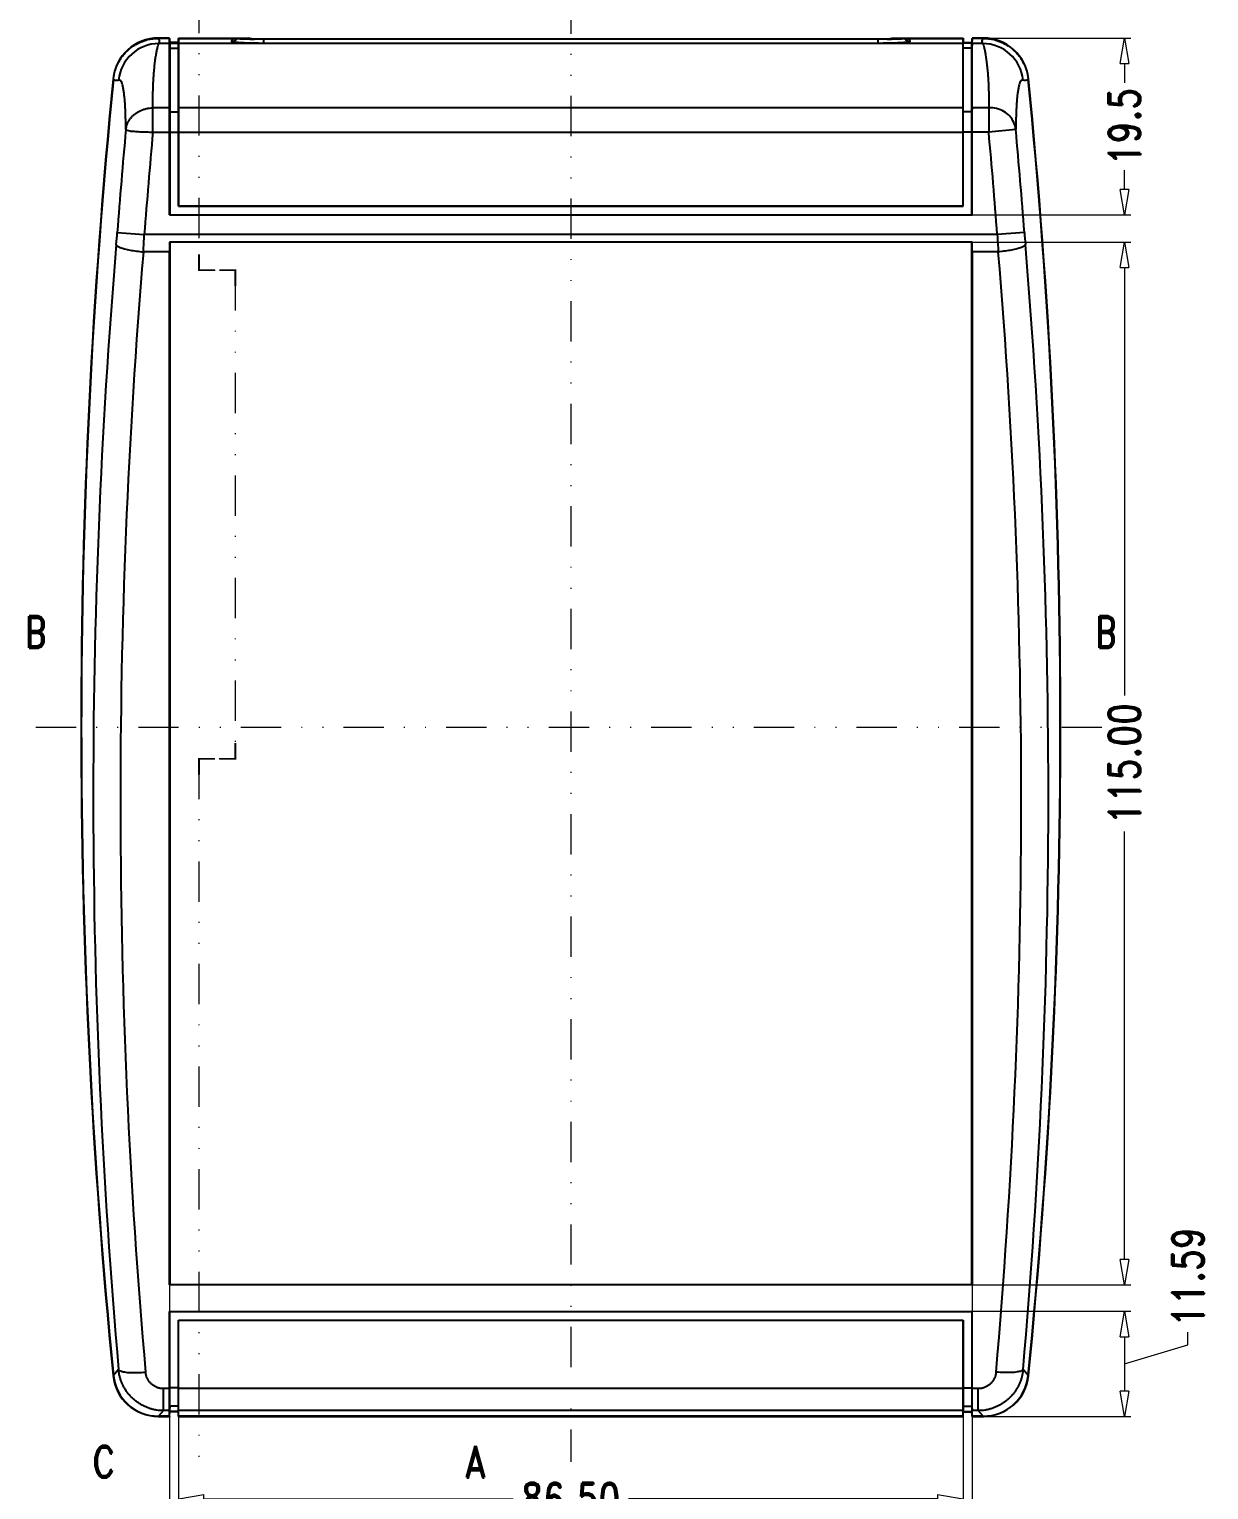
# Model space of a CAD drawing. Header units: millimetres. Extents: x 3559 to 4719, y 1270 to 1649.
# Drawn here: x 4190.1 to 4320.1, y 1406.2 to 1567.3 of the extents above; entities that cross this region are included whole.
import ezdxf
from ezdxf.enums import TextEntityAlignment as Align

# ---------------------------------------------------------------- set-up
doc = ezdxf.new("R2010")
doc.units = ezdxf.units.MM
doc.linetypes.add('DIVIDE', pattern=[31.75, 12.7, -6.35, 0, -6.35, 0, -6.35])
doc.layers.get('0').update_dxf_attribs({"linetype": 'CONTINUOUS'})
doc.layers.get('Defpoints').update_dxf_attribs({"linetype": 'CONTINUOUS'})
doc.layers.add('06___PRT_ALL_SURFS', color=7, linetype='CONTINUOUS')
doc.layers.add('dim', color=3, linetype='CONTINUOUS', lineweight=9)
doc.layers.add('hatch', color=56, linetype='CONTINUOUS', lineweight=9)
doc.styles.add('longtou', font='romand.shx', dxfattribs={"width": 0.8, "bigfont": 'fangsong.shx'})
doc.dimstyles.new('YanXiu', dxfattribs={"dimtxt": 2.5, "dimasz": 2.2, "dimexe": 1, "dimexo": 0, "dimgap": 0.66, "dimtad": 0, "dimzin": 0, "dimdsep": 46, "dimtxsty": 'longtou', "dimblk": 'CLOSEDBLANK', "dimcen": 0, "dimclrd": 3, "dimclre": 3, "dimclrt": 7, "dimadec": 0, "dimazin": 0, "dimtfac": 1, "dimtdec": 4, "dimtofl": 0, "dimtmove": 0, "dimatfit": 3, "dimldrblk": 'CLOSEDBLANK', "dimfxl": 0, "dimtolj": 1, "dimtzin": 0, "dimlwd": 0, "dimlwe": 0, "dimarcsym": 0})

# ---------------------------------------------------------------- blocks, each defined once
blk = doc.blocks.new('_ClosedBlank')
at = {"color": 0, "linetype": 'ByBlock', "lineweight": -2}
for p, q in [((-1, 0.167), (0, 0)), ((-1, 0.167), (-1, -0.167)), ((0, 0), (-1, -0.167))]:
    blk.add_line(p, q, dxfattribs=at)
blk = doc.blocks.new('*D68')
at = {"layer": 'Defpoints', "color": 0}
for p in [(4294.02, 1425.93), (4295.27, 1414.34), (4310.82, 1414.34)]:
    blk.add_point(p, dxfattribs=at)
at = {"layer": 'dim', "color": 3, "lineweight": 5}
for p, q in [((4294.02, 1425.93), (4311.52, 1425.93)), ((4310.82, 1423.13), (4310.82, 1417.14)), ((4317.82, 1422.23), (4317.82, 1423.63)), ((4310.82, 1420.13), (4317.82, 1422.23)), ((4295.27, 1414.34), (4311.52, 1414.34))]:
    blk.add_line(p, q, dxfattribs=at)
at = {"layer": 'dim', "color": 3, "lineweight": 5, "xscale": 2.8, "yscale": 2.8, "zscale": 2.8}
for p, rotation in [((4310.82, 1425.93), 90), ((4310.82, 1414.34), 270)]:
    blk.add_blockref('_ClosedBlank', p, dxfattribs=dict(at, rotation=rotation))
at = {"layer": 'dim', "color": 7, "insert": (4317.82, 1429.73), "char_height": 3.5, "attachment_point": 5, "rotation": 90, "style": 'longtou'}
blk.add_mtext('11.59', dxfattribs=at)
blk = doc.blocks.new('*D67')
at = {"layer": 'Defpoints', "color": 0}
for p in [(4295.26, 1566.34), (4310.82, 1566.34), (4294.02, 1546.84)]:
    blk.add_point(p, dxfattribs=at)
at = {"layer": 'dim', "color": 3, "lineweight": 5}
for p, q in [((4295.26, 1566.34), (4311.52, 1566.34)), ((4310.82, 1563.54), (4310.82, 1561.42)), ((4310.82, 1549.64), (4310.82, 1551.76)), ((4294.02, 1546.84), (4311.52, 1546.84))]:
    blk.add_line(p, q, dxfattribs=at)
at = {"layer": 'dim', "color": 3, "lineweight": 5, "xscale": 2.8, "yscale": 2.8, "zscale": 2.8}
for p, rotation in [((4310.82, 1566.34), 90), ((4310.82, 1546.84), 270)]:
    blk.add_blockref('_ClosedBlank', p, dxfattribs=dict(at, rotation=rotation))
at = {"layer": 'dim', "color": 7, "insert": (4310.82, 1556.59), "char_height": 3.5, "attachment_point": 5, "rotation": 90, "style": 'longtou'}
blk.add_mtext('19.5', dxfattribs=at)
blk = doc.blocks.new('*D53')
at = {"layer": 'Defpoints', "color": 0}
for p in [(4206.52, 1417.4), (4293.02, 1417.4), (4206.52, 1405.26)]:
    blk.add_point(p, dxfattribs=at)
at = {"layer": 'dim', "color": 3, "lineweight": 5}
for p, q in [((4206.52, 1417.4), (4206.52, 1404.56)), ((4293.02, 1417.4), (4293.02, 1404.56)), ((4209.32, 1405.26), (4243.41, 1405.26)), ((4290.22, 1405.26), (4256.14, 1405.26))]:
    blk.add_line(p, q, dxfattribs=at)
at = {"layer": 'dim', "color": 3, "lineweight": 5, "xscale": 2.8, "yscale": 2.8, "zscale": 2.8, "rotation": 180}
blk.add_blockref('_ClosedBlank', (4206.52, 1405.26), dxfattribs=at)
at = {"layer": 'dim', "color": 3, "lineweight": 5, "xscale": 2.8, "yscale": 2.8, "zscale": 2.8}
blk.add_blockref('_ClosedBlank', (4293.02, 1405.26), dxfattribs=at)
at = {"layer": 'dim', "color": 7, "insert": (4249.77, 1405.26), "char_height": 3.5, "attachment_point": 5, "style": 'longtou'}
blk.add_mtext('86.50', dxfattribs=at)
blk = doc.blocks.new('*D55')
at = {"layer": 'Defpoints', "color": 0}
for p in [(4205.52, 1428.84), (4294.02, 1428.84), (4205.52, 1399.45)]:
    blk.add_point(p, dxfattribs=at)
at = {"layer": 'dim', "color": 3, "lineweight": 5}
for p, q in [((4205.52, 1428.84), (4205.52, 1398.75)), ((4294.02, 1428.84), (4294.02, 1398.75)), ((4208.32, 1399.45), (4243.41, 1399.45)), ((4291.22, 1399.45), (4256.14, 1399.45))]:
    blk.add_line(p, q, dxfattribs=at)
at = {"layer": 'dim', "color": 3, "lineweight": 5, "xscale": 2.8, "yscale": 2.8, "zscale": 2.8, "rotation": 180}
blk.add_blockref('_ClosedBlank', (4205.52, 1399.45), dxfattribs=at)
at = {"layer": 'dim', "color": 3, "lineweight": 5, "xscale": 2.8, "yscale": 2.8, "zscale": 2.8}
blk.add_blockref('_ClosedBlank', (4294.02, 1399.45), dxfattribs=at)
at = {"layer": 'dim', "color": 7, "insert": (4249.77, 1399.45), "char_height": 3.5, "attachment_point": 5, "style": 'longtou'}
blk.add_mtext('88.50', dxfattribs=at)
blk = doc.blocks.new('*D54')
at = {"layer": 'Defpoints', "color": 0}
for p in [(4294.02, 1543.84), (4310.82, 1543.84), (4294.02, 1428.84)]:
    blk.add_point(p, dxfattribs=at)
at = {"layer": 'dim', "color": 3, "lineweight": 5}
for p, q in [((4294.02, 1543.84), (4311.52, 1543.84)), ((4310.82, 1541.04), (4310.82, 1493.84)), ((4310.82, 1431.64), (4310.82, 1478.84)), ((4294.02, 1428.84), (4311.52, 1428.84))]:
    blk.add_line(p, q, dxfattribs=at)
at = {"layer": 'dim', "color": 3, "lineweight": 5, "xscale": 2.8, "yscale": 2.8, "zscale": 2.8}
for p, rotation in [((4310.82, 1543.84), 90), ((4310.82, 1428.84), 270)]:
    blk.add_blockref('_ClosedBlank', p, dxfattribs=dict(at, rotation=rotation))
at = {"layer": 'dim', "color": 7, "insert": (4310.82, 1486.34), "char_height": 3.5, "attachment_point": 5, "rotation": 90, "style": 'longtou'}
blk.add_mtext('115.00', dxfattribs=at)

msp = doc.modelspace()

# ---------------------------------------------------------------- linework, layer by layer
at = {"color": 7, "linetype": 'Continuous'}
for p, q in [((4205.523, 1566.339), (4204.281, 1566.339)), ((4205.523, 1566.312), (4204.305, 1566.312)), ((4205.523, 1565.736), (4204.36, 1565.736)), ((4205.524, 1566.312), (4205.523, 1566.339)), ((4205.523, 1546.839), (4205.523, 1566.312)), ((4205.523, 1566.312), (4205.55, 1565.797)), ((4205.523, 1565.736), (4205.549, 1565.237)), ((4206.497, 1565.838), (4205.549, 1565.838)), ((4205.549, 1565.812), (4205.549, 1565.237)), ((4205.549, 1565.797), (4206.496, 1565.797)), ((4206.523, 1566.312), (4206.496, 1565.797)), ((4206.497, 1565.812), (4206.497, 1565.237)), ((4206.497, 1565.237), (4206.523, 1565.736)), ((4206.523, 1566.339), (4206.522, 1566.312)), ((4206.523, 1566.339), (4214.233, 1566.339)), ((4206.523, 1547.839), (4206.523, 1566.312)), ((4206.523, 1566.312), (4214.242, 1566.312)), ((4293.023, 1565.736), (4206.523, 1565.736)), ((4212.905, 1566.251), (4212.782, 1566.312)), ((4214.445, 1566.249), (4214.233, 1566.339)), ((4214.404, 1566.251), (4214.242, 1566.312)), ((4214.405, 1566.251), (4214.404, 1566.251)), ((4214.424, 1566.228), (4214.404, 1566.229)), ((4215.887, 1566.269), (4215.887, 1566.238)), ((4215.887, 1566.269), (4283.659, 1566.269)), ((4215.904, 1566.225), (4215.904, 1565.759)), ((4283.642, 1566.225), (4215.904, 1566.225)), ((4283.642, 1565.759), (4215.904, 1565.759)), ((4283.642, 1566.225), (4283.642, 1565.759)), ((4283.659, 1566.269), (4283.659, 1566.238)), ((4285.313, 1566.339), (4285.101, 1566.249)), ((4285.141, 1566.229), (4285.122, 1566.228)), ((4285.142, 1566.251), (4285.141, 1566.251)), ((4285.304, 1566.312), (4285.142, 1566.251)), ((4285.304, 1566.312), (4293.023, 1566.312)), ((4285.313, 1566.339), (4293.023, 1566.339)), ((4286.764, 1566.312), (4286.641, 1566.251)), ((4293.023, 1566.339), (4293.024, 1566.312)), ((4293.023, 1547.839), (4293.023, 1566.312)), ((4293.023, 1566.312), (4293.05, 1565.797)), ((4293.049, 1565.237), (4293.023, 1565.736)), ((4293.049, 1565.838), (4293.997, 1565.838)), ((4293.049, 1565.237), (4293.049, 1565.812)), ((4293.996, 1565.797), (4293.049, 1565.797)), ((4294.023, 1566.312), (4293.996, 1565.797)), ((4293.997, 1565.237), (4293.997, 1565.812)), ((4294.023, 1565.736), (4293.997, 1565.237)), ((4294.023, 1566.339), (4294.022, 1566.312)), ((4295.265, 1566.339), (4294.023, 1566.339)), ((4294.023, 1546.839), (4294.023, 1566.312)), ((4295.241, 1566.312), (4294.023, 1566.312)), ((4295.186, 1565.736), (4294.023, 1565.736)), ((4203.691, 1555.972), (4203.691, 1558.642)), ((4205.523, 1558.642), (4203.691, 1558.642)), ((4205.523, 1558.642), (4205.549, 1558.197)), ((4206.497, 1558.197), (4206.523, 1558.642)), ((4293.023, 1558.642), (4206.523, 1558.642)), ((4293.049, 1558.197), (4293.023, 1558.642)), ((4294.023, 1558.642), (4293.997, 1558.197)), ((4295.854, 1558.642), (4294.023, 1558.642)), ((4295.854, 1558.642), (4295.854, 1555.972)), ((4203.691, 1555.972), (4205.549, 1555.972)), ((4206.497, 1555.972), (4293.049, 1555.972)), ((4295.854, 1555.972), (4293.997, 1555.972)), ((4298.838, 1556.245), (4295.854, 1555.972)), ((4205.523, 1546.839), (4205.549, 1546.865)), ((4205.523, 1546.839), (4294.023, 1546.839)), ((4206.497, 1547.812), (4206.523, 1547.839)), ((4206.523, 1547.839), (4293.023, 1547.839)), ((4293.049, 1547.812), (4293.023, 1547.839)), ((4294.023, 1546.839), (4293.997, 1546.865)), ((4199.758, 1544.902), (4202.746, 1544.675)), ((4299.787, 1544.902), (4296.8, 1544.675)), ((4296.8, 1544.675), (4202.746, 1544.675)), ((4205.524, 1543.839), (4205.541, 1543.822)), ((4294.022, 1543.839), (4205.524, 1543.839)), ((4205.541, 1543.822), (4205.541, 1428.856)), ((4294.005, 1543.822), (4205.541, 1543.822)), ((4294.022, 1543.839), (4294.005, 1543.822)), ((4294.005, 1428.856), (4294.005, 1543.822)), ((4205.523, 1542.767), (4202.639, 1542.767)), ((4205.523, 1428.839), (4205.523, 1542.767)), ((4294.023, 1542.767), (4294.023, 1428.839)), ((4296.907, 1542.767), (4294.023, 1542.767)), ((4205.523, 1428.839), (4205.541, 1428.856)), ((4294.023, 1428.839), (4205.523, 1428.839)), ((4294.005, 1428.856), (4205.541, 1428.856)), ((4294.023, 1428.839), (4294.005, 1428.856)), ((4205.549, 1425.899), (4205.523, 1425.926)), ((4205.523, 1425.926), (4294.023, 1425.926)), ((4205.523, 1414.365), (4205.523, 1425.926)), ((4205.549, 1425.899), (4293.997, 1425.899)), ((4205.549, 1417.495), (4205.549, 1425.899)), ((4293.997, 1425.899), (4294.023, 1425.926)), ((4293.997, 1425.899), (4293.997, 1417.495)), ((4294.023, 1414.365), (4294.023, 1425.926)), ((4206.523, 1424.942), (4206.497, 1424.969)), ((4206.497, 1424.969), (4293.049, 1424.969)), ((4206.497, 1417.495), (4206.497, 1424.969)), ((4206.523, 1424.942), (4293.023, 1424.942)), ((4206.523, 1414.365), (4206.523, 1424.942)), ((4293.023, 1424.942), (4293.049, 1424.969)), ((4293.023, 1414.365), (4293.023, 1424.942)), ((4293.049, 1424.969), (4293.049, 1417.495)), ((4199.906, 1419.498), (4199.336, 1418.865)), ((4300.21, 1418.865), (4299.64, 1419.498)), ((4205.549, 1417.495), (4205.523, 1417.399)), ((4206.523, 1417.399), (4206.497, 1417.495)), ((4293.023, 1417.399), (4293.049, 1417.495)), ((4293.997, 1417.495), (4294.023, 1417.399)), ((4205.523, 1417.399), (4204.858, 1417.399)), ((4204.858, 1414.976), (4204.858, 1417.399)), ((4293.023, 1417.399), (4206.523, 1417.399)), ((4294.688, 1417.399), (4294.023, 1417.399)), ((4294.688, 1414.976), (4294.688, 1417.399)), ((4204.281, 1414.339), (4205.523, 1414.339)), ((4204.858, 1414.976), (4204.305, 1414.365)), ((4205.523, 1414.365), (4204.305, 1414.365)), ((4205.523, 1414.976), (4204.858, 1414.976)), ((4205.549, 1415.475), (4205.523, 1414.976)), ((4205.523, 1414.365), (4205.55, 1414.88)), ((4205.524, 1414.365), (4205.523, 1414.339)), ((4205.549, 1414.865), (4205.549, 1415.475)), ((4206.496, 1414.88), (4205.549, 1414.88)), ((4206.497, 1414.839), (4205.549, 1414.839)), ((4206.523, 1414.976), (4206.497, 1415.475)), ((4206.497, 1414.865), (4206.497, 1415.475)), ((4206.523, 1414.339), (4206.522, 1414.365)), ((4293.023, 1414.976), (4206.523, 1414.976)), ((4293.023, 1414.365), (4206.523, 1414.365)), ((4206.523, 1414.339), (4293.023, 1414.339)), ((4293.023, 1414.976), (4293.049, 1415.475)), ((4293.023, 1414.339), (4293.024, 1414.365)), ((4293.049, 1415.475), (4293.049, 1414.865)), ((4293.049, 1414.88), (4293.996, 1414.88)), ((4293.049, 1414.839), (4293.997, 1414.839)), ((4294.023, 1414.365), (4293.996, 1414.88)), ((4293.997, 1415.475), (4294.023, 1414.976)), ((4293.997, 1415.475), (4293.997, 1414.865)), ((4294.023, 1414.339), (4294.022, 1414.365)), ((4294.688, 1414.976), (4294.023, 1414.976)), ((4295.241, 1414.365), (4294.023, 1414.365)), ((4294.023, 1414.339), (4295.265, 1414.339)), ((4295.241, 1414.365), (4294.688, 1414.976))]:
    msp.add_line(p, q, dxfattribs=at)
for centre, radius, start, end in [((4204.279, 1561.348), 4.991, 89.97596, 174.35645), ((4204.354, 1561.265), 4.471, 89.92257, 174.41615), ((4212.38, 1566.544), 0.601, 270.05061, 330.80327), ((4214.996, 1638.89), 72.664, 269.54892, 269.92806), ((4284.485, 1656.142), 89.916, 270.0994, 270.4058), ((4287.166, 1566.543), 0.601, 209.11993, 269.94941), ((4295.192, 1561.265), 4.471, 5.58381, 90.07747), ((4295.267, 1561.348), 4.991, 5.64355, 90.02404), ((4919.773, 1490.339), 724, 174.332411, 185.667589), ((4919.773, 1490.339), 723.974, 174.334333, 185.665698), ((3579.773, 1490.339), 723.974, 354.334302, 5.665648), ((3579.773, 1490.339), 724, 354.332411, 5.667589), ((4919.773, 1490.339), 722.079, 174.763123, 175.666382), ((4919.773, 1490.339), 719.083, 174.763123, 175.666382), ((3579.773, 1490.339), 719.083, 4.333618, 5.236877), ((3579.773, 1490.339), 722.079, 4.333618, 5.236877), ((4036.579, 1557.261), 163.647, 355.1974, 355.66848), ((4462.967, 1557.261), 163.647, 184.33152, 184.80261), ((4919.848, 1483.007), 722.738, 175.193927, 185.041197), ((3873.891, 1562.111), 329.316, 356.63251, 356.96501), ((4625.651, 1562.111), 329.313, 183.03499, 183.36749), ((3579.698, 1483.007), 722.738, 354.958803, 4.806073), ((4919.847, 1482.434), 719.742, 175.191514, 185.038789), ((3579.698, 1482.434), 719.742, 354.961211, 4.808486), ((4204.279, 1419.329), 4.991, 185.64354, 270.02405), ((4204.302, 1419.356), 4.991, 185.64165, 270.02405), ((4295.243, 1419.356), 4.991, 269.97595, 354.35835), ((4295.267, 1419.329), 4.991, 269.97595, 354.35646)]:
    msp.add_arc(centre, radius, start, end, dxfattribs=at)
for centre, major_axis, start_param, end_param in [((4205.701, 1544.675), (0.034, 10), -4.6285665, -4.5203435), ((4293.845, 1544.675), (-0.034, 10), -1.7628418, -1.6546189)]:
    msp.add_ellipse(centre, major_axis=major_axis, ratio=0.0174549, start_param=start_param, end_param=end_param, dxfattribs=at)
for points, start_tangent, end_tangent in [([(4199.336, 1561.812), (4199.6, 1562.993), (4200.155, 1564.097), (4200.951, 1565.019), (4201.947, 1565.721), (4203.103, 1566.166), (4204.305, 1566.312)], (0.0987235, 0.9951149), (1, 0)), ([(4203.691, 1558.642), (4203.686, 1559.55), (4203.698, 1560.411), (4203.725, 1561.223), (4203.767, 1561.986), (4203.821, 1562.694), (4203.885, 1563.345), (4203.958, 1563.933), (4204.037, 1564.453), (4204.12, 1564.901), (4204.204, 1565.269), (4204.286, 1565.55), (4204.36, 1565.736)], (-0.0108203, 0.9999415), (0.4560973, 0.8899299)), ([(4204.36, 1565.736), (4204.426, 1565.902), (4204.435, 1566.052), (4204.392, 1566.188), (4204.305, 1566.312)], (0.4818799, 0.8762373), (-0.6759216, 0.7369735)), ([(4215.904, 1565.759), (4215.699, 1565.76), (4215.494, 1565.76), (4215.29, 1565.762), (4215.089, 1565.764), (4214.891, 1565.767), (4214.695, 1565.77), (4214.505, 1565.774), (4214.318, 1565.779), (4214.138, 1565.784), (4213.963, 1565.79), (4213.795, 1565.796), (4213.635, 1565.802), (4213.482, 1565.809), (4213.338, 1565.817), (4213.202, 1565.825), (4213.075, 1565.833), (4212.958, 1565.842), (4212.851, 1565.851), (4212.754, 1565.86), (4212.668, 1565.87), (4212.593, 1565.88), (4212.529, 1565.89), (4212.476, 1565.9), (4212.435, 1565.911), (4212.405, 1565.921), (4212.381, 1565.942)], (-1, 0.0000001), (0.0622099, 0.9980631)), ([(4212.381, 1565.942), (4212.386, 1565.975), (4212.392, 1566.004), (4212.4, 1566.031), (4212.408, 1566.056), (4212.417, 1566.079), (4212.427, 1566.1), (4212.449, 1566.138), (4212.472, 1566.171), (4212.497, 1566.199), (4212.523, 1566.223), (4212.549, 1566.244), (4212.578, 1566.262), (4212.607, 1566.277), (4212.64, 1566.29), (4212.677, 1566.3), (4212.701, 1566.305), (4212.726, 1566.309), (4212.782, 1566.312)], (0.1304394, 0.9914563), (0.999522, 0.0309161)), ([(4214.404, 1566.229), (4213.807, 1566.233), (4213.329, 1566.238), (4213.022, 1566.244), (4212.905, 1566.251)], (-0.9999604, 0.0089033), (-0.894528, 0.4470119)), ([(4214.481, 1566.247), (4214.405, 1566.251)], (-0.9952971, -0.0968693), (-0.9048764, 0.4256743)), ([(4214.466, 1566.278), (4214.683, 1566.274)], (0.9947403, 0.1024296), (0.998515, -0.0544768)), ([(4214.683, 1566.274), (4215.019, 1566.271)], (0.998515, -0.0544768), (0.9999805, 0.0062486)), ([(4215.904, 1566.225), (4215.139, 1566.226), (4214.905, 1566.226)], (-1, 0), (-0.9999982, 0.0018834)), ([(4215.019, 1566.271), (4215.437, 1566.269), (4215.887, 1566.269)], (0.9999805, 0.0062486), (1, -0.0000189)), ([(4284.641, 1566.226), (4284.407, 1566.226), (4283.642, 1566.225)], (-0.9999976, -0.0022025), (-1, 0)), ([(4287.165, 1565.942), (4287.141, 1565.921), (4287.111, 1565.911), (4287.07, 1565.9), (4287.017, 1565.89), (4286.953, 1565.88), (4286.878, 1565.87), (4286.791, 1565.86), (4286.694, 1565.851), (4286.587, 1565.842), (4286.47, 1565.833), (4286.344, 1565.825), (4286.208, 1565.817), (4286.064, 1565.809), (4285.911, 1565.802), (4285.75, 1565.796), (4285.582, 1565.79), (4285.408, 1565.784), (4285.227, 1565.779), (4285.041, 1565.774), (4284.85, 1565.77), (4284.655, 1565.767), (4284.456, 1565.764), (4284.255, 1565.762), (4284.052, 1565.76), (4283.847, 1565.76), (4283.642, 1565.759)], (-0.0263534, -0.9996527), (-1, -0.0000001)), ([(4283.659, 1566.269), (4284.114, 1566.269), (4284.533, 1566.271)], (1, 0.0000027), (0.9999833, -0.0057732)), ([(4284.533, 1566.271), (4284.867, 1566.274)], (0.9999833, -0.0057732), (0.9985934, 0.0530205)), ([(4284.867, 1566.274), (4285.082, 1566.278)], (0.9985934, 0.0530205), (0.9952313, -0.0975429)), ([(4285.141, 1566.251), (4285.063, 1566.247)], (-0.89682, -0.4423955), (-0.9946747, 0.1030641)), ([(4285.082, 1566.278), (4285.141, 1566.276)], (0.9952313, -0.0975429), (0.9842661, 0.1766925)), ([(4286.641, 1566.251), (4286.524, 1566.244), (4286.216, 1566.238), (4285.738, 1566.233), (4285.141, 1566.229)], (-0.9341569, -0.3568625), (-0.9999691, -0.0078671)), ([(4286.764, 1566.312), (4286.827, 1566.309), (4286.855, 1566.303), (4286.882, 1566.297), (4286.924, 1566.283), (4286.96, 1566.266), (4286.992, 1566.247), (4287.021, 1566.225), (4287.05, 1566.199), (4287.076, 1566.168), (4287.102, 1566.131), (4287.114, 1566.11), (4287.125, 1566.087), (4287.135, 1566.063), (4287.144, 1566.037), (4287.152, 1566.008), (4287.159, 1565.977), (4287.165, 1565.942)], (0.9992429, -0.0389065), (0.1290125, -0.991643)), ([(4295.241, 1566.312), (4295.134, 1566.144), (4295.111, 1565.952), (4295.186, 1565.736)], (-0.6752229, -0.7376137), (0.4820532, -0.876142)), ([(4295.186, 1565.736), (4295.26, 1565.55), (4295.342, 1565.269), (4295.426, 1564.901), (4295.509, 1564.453), (4295.588, 1563.933), (4295.661, 1563.345), (4295.725, 1562.694), (4295.779, 1561.986), (4295.82, 1561.223), (4295.848, 1560.411), (4295.859, 1559.55), (4295.854, 1558.642)], (0.4560888, -0.8899343), (-0.010823, -0.9999414)), ([(4295.241, 1566.312), (4296.443, 1566.166), (4297.598, 1565.721), (4298.595, 1565.019), (4299.391, 1564.097), (4299.946, 1562.992), (4300.21, 1561.811)], (1, 0), (0.0987232, -0.9951149)), ([(4199.904, 1561.7), (4199.732, 1561.65), (4199.582, 1561.656), (4199.45, 1561.712), (4199.336, 1561.812)], (-0.9184628, -0.3955075), (-0.6640172, 0.7477173)), ([(4200.708, 1556.245), (4200.695, 1557.108), (4200.673, 1557.905), (4200.643, 1558.634), (4200.604, 1559.294), (4200.554, 1559.882), (4200.495, 1560.394), (4200.425, 1560.827), (4200.344, 1561.179), (4200.252, 1561.446), (4200.148, 1561.624), (4200.031, 1561.709), (4199.904, 1561.7)], (-0.0106709, 0.9999431), (-0.9183703, -0.3957221)), ([(4299.642, 1561.7), (4299.514, 1561.709), (4299.398, 1561.624), (4299.294, 1561.446), (4299.201, 1561.179), (4299.121, 1560.827), (4299.051, 1560.394), (4298.991, 1559.882), (4298.942, 1559.294), (4298.903, 1558.634), (4298.872, 1557.905), (4298.851, 1557.108), (4298.838, 1556.245)], (-0.9183742, 0.395713), (-0.0106706, -0.9999431)), ([(4300.21, 1561.812), (4300.053, 1561.688), (4299.865, 1561.646), (4299.642, 1561.7)], (-0.6647125, -0.7470993), (-0.9183857, 0.3956864)), ([(4200.708, 1556.245), (4200.769, 1556.568), (4200.874, 1556.883), (4201.022, 1557.185), (4201.21, 1557.467), (4201.433, 1557.725), (4201.69, 1557.956), (4201.976, 1558.158), (4202.288, 1558.328), (4202.62, 1558.463), (4202.968, 1558.562), (4203.327, 1558.621), (4203.691, 1558.642)], (0.1175626, 0.9930655), (0.9999965, 0.0026501)), ([(4298.838, 1556.245), (4298.622, 1557.039), (4298.17, 1557.725), (4297.521, 1558.246), (4296.727, 1558.56), (4295.854, 1558.642)], (-0.1077124, 0.9941821), (-0.9991081, -0.0422267)), ([(4200.708, 1556.245), (4200.836, 1556.17), (4201.148, 1556.107), (4201.623, 1556.058), (4202.232, 1556.02), (4202.937, 1555.992), (4203.691, 1555.972)], (0.324389, -0.9459238), (0.9996381, -0.0268993)), ([(4199.651, 1543.56), (4199.777, 1543.406), (4200.088, 1543.248), (4200.565, 1543.095), (4201.176, 1542.959), (4201.883, 1542.847), (4202.639, 1542.767)], (0.1886281, -0.9820486), (0.9967308, -0.0807938)), ([(4299.894, 1543.56), (4299.769, 1543.406), (4299.458, 1543.248), (4298.981, 1543.095), (4298.369, 1542.959), (4297.663, 1542.847), (4296.907, 1542.767)], (-0.1886271, -0.9820488), (-0.9967308, -0.0807938)), ([(4199.906, 1419.498), (4200.101, 1419.348), (4200.545, 1419.237), (4201.199, 1419.176), (4202.004, 1419.17), (4202.887, 1419.219)], (0.3538787, -0.9352913), (0.9964103, 0.0846558)), ([(4204.858, 1414.976), (4204.492, 1414.99), (4204.128, 1415.031), (4203.767, 1415.098), (4203.413, 1415.192), (4203.067, 1415.312), (4202.731, 1415.457), (4202.406, 1415.627), (4202.094, 1415.82), (4201.796, 1416.036), (4201.516, 1416.273), (4201.253, 1416.531), (4201.011, 1416.807), (4200.789, 1417.1), (4200.589, 1417.409), (4200.412, 1417.733), (4200.26, 1418.068), (4200.132, 1418.415), (4200.03, 1418.77), (4199.955, 1419.132), (4199.906, 1419.498)], (-0.9999989, 0.0014861), (-0.0953386, 0.9954449)), ([(4204.858, 1417.399), (4204.712, 1417.405), (4204.566, 1417.421), (4204.422, 1417.448), (4204.28, 1417.486), (4204.142, 1417.534), (4204.007, 1417.592), (4203.878, 1417.66), (4203.753, 1417.738), (4203.635, 1417.825), (4203.523, 1417.92), (4203.419, 1418.024), (4203.322, 1418.135), (4203.234, 1418.253), (4203.155, 1418.378), (4203.085, 1418.508), (4203.025, 1418.643), (4202.975, 1418.783), (4202.935, 1418.926), (4202.906, 1419.072), (4202.887, 1419.219)], (-1, -0.0000081), (-0.0878234, 0.9961361)), ([(4299.64, 1419.498), (4299.591, 1419.132), (4299.516, 1418.77), (4299.414, 1418.415), (4299.286, 1418.068), (4299.134, 1417.733), (4298.957, 1417.409), (4298.757, 1417.1), (4298.534, 1416.806), (4298.291, 1416.529), (4298.028, 1416.272), (4297.748, 1416.035), (4297.451, 1415.82), (4297.14, 1415.627), (4296.815, 1415.457), (4296.478, 1415.312), (4296.132, 1415.192), (4295.778, 1415.098), (4295.418, 1415.031), (4295.054, 1414.99), (4294.688, 1414.976)], (-0.0953424, -0.9954445), (-0.9999989, -0.001486)), ([(4296.658, 1419.219), (4296.64, 1419.072), (4296.611, 1418.926), (4296.571, 1418.783), (4296.521, 1418.643), (4296.461, 1418.508), (4296.391, 1418.378), (4296.311, 1418.253), (4296.223, 1418.135), (4296.127, 1418.023), (4296.022, 1417.92), (4295.91, 1417.824), (4295.792, 1417.738), (4295.668, 1417.66), (4295.538, 1417.592), (4295.404, 1417.534), (4295.266, 1417.486), (4295.124, 1417.448), (4294.98, 1417.421), (4294.834, 1417.405), (4294.688, 1417.399)], (-0.0878286, -0.9961356), (-1, 0.0000083)), ([(4299.64, 1419.498), (4299.445, 1419.348), (4299, 1419.237), (4298.347, 1419.176), (4297.542, 1419.17), (4296.658, 1419.219)], (-0.3538787, -0.9352913), (-0.9964103, 0.0846558))]:
    msp.add_spline(points, degree=3, dxfattribs=dict(at, start_tangent=start_tangent, end_tangent=end_tangent))
at = {"layer": '06___PRT_ALL_SURFS', "color": 7, "linetype": 'Continuous'}
for p, q in [((4205.549, 1565.237), (4205.549, 1546.865)), ((4205.549, 1565.237), (4206.497, 1565.237)), ((4206.497, 1565.237), (4206.497, 1547.812)), ((4293.049, 1547.812), (4293.049, 1565.237)), ((4293.997, 1565.237), (4293.049, 1565.237)), ((4293.997, 1546.865), (4293.997, 1565.237)), ((4205.549, 1558.197), (4206.497, 1558.197)), ((4293.997, 1558.197), (4293.049, 1558.197)), ((4205.549, 1555.972), (4206.497, 1555.972)), ((4293.997, 1555.972), (4293.049, 1555.972)), ((4205.549, 1546.865), (4293.997, 1546.865)), ((4206.497, 1547.812), (4293.049, 1547.812)), ((4206.497, 1417.495), (4205.549, 1417.495)), ((4205.549, 1415.475), (4205.549, 1417.495)), ((4206.497, 1415.475), (4206.497, 1417.495)), ((4293.049, 1417.495), (4293.997, 1417.495)), ((4293.049, 1417.495), (4293.049, 1415.475)), ((4293.997, 1417.495), (4293.997, 1415.475)), ((4206.497, 1415.475), (4205.549, 1415.475)), ((4293.049, 1415.475), (4293.997, 1415.475))]:
    msp.add_line(p, q, dxfattribs=at)
at = {"layer": 'hatch', "color": 2, "linetype": 'DIVIDE', "ltscale": 0.35}
for p, q in [((4208.773, 1571.339), (4208.773, 1540.741)), ((4249.773, 1571.269), (4249.773, 1409.339)), ((4212.773, 1540.741), (4212.773, 1486.861)), ((4190.773, 1490.339), (4308.773, 1490.339)), ((4208.773, 1486.861), (4208.773, 1409.339))]:
    msp.add_line(p, q, dxfattribs=at)
at = {"layer": 'hatch', "color": 2, "linetype": 'DIVIDE', "ltscale": 0.14}
for p, q in [((4208.773, 1540.741), (4212.773, 1540.741)), ((4212.773, 1486.861), (4208.773, 1486.861))]:
    msp.add_line(p, q, dxfattribs=at)
at = {"layer": 'hatch', "color": 2, "const_width": 0.2}
for points in [[(4208.773, 1542.491), (4208.773, 1540.741), (4210.523, 1540.741)], [(4211.023, 1540.741), (4212.773, 1540.741), (4212.773, 1538.991)], [(4212.773, 1488.611), (4212.773, 1486.861), (4211.023, 1486.861)], [(4210.523, 1486.861), (4208.773, 1486.861), (4208.773, 1485.111)]]:
    msp.add_lwpolyline(points, dxfattribs=at)
at = {"layer": 'hatch', "color": 2}
for points in [[(4190.773, 1490.339, 0, 0, 0), (4190.773, 1493.839, 1.05, 0, 0), (4190.773, 1497.339, 0, 0, 0)], [(4308.773, 1490.339, 0, 0, 0), (4308.773, 1493.839, 1.05, 0, 0), (4308.773, 1497.339, 0, 0, 0)], [(4208.773, 1409.339, 0, 0, 0), (4205.273, 1409.339, 1.05, 0, 0), (4201.773, 1409.339, 0, 0, 0)], [(4249.773, 1409.339, 0, 0, 0), (4246.273, 1409.339, 1.05, 0, 0), (4242.773, 1409.339, 0, 0, 0)]]:
    msp.add_lwpolyline(points, format="xyseb", dxfattribs=at)

# ---------------------------------------------------------------- texts
at = {"layer": 'hatch', "color": 6, "style": 'longtou', "width": 0.8}
for s, p in [('B', (4190.773, 1500.839)), ('B', (4308.773, 1500.839)), ('C', (4198.273, 1409.339)), ('A', (4239.273, 1409.339))]:
    msp.add_text(s, height=3.5, dxfattribs=at).set_placement(p, align=Align.MIDDLE)

# ---------------------------------------------------------------- dimensions: what is measured, and where the dimension line sits
at = {"layer": 'dim'}
for base, p1, p2, picture, middle in [((4310.823, 1566.339), (4294.023, 1546.839), (4295.265, 1566.339), '*D67', (4310.823, 1556.589)), ((4310.823, 1543.839), (4294.023, 1428.839), (4294.022, 1543.839), '*D54', (4310.823, 1486.339)), ((4310.823, 1414.339), (4294.023, 1425.926), (4295.267, 1414.339), '*D68', (4317.822, 1424.331))]:
    dim = msp.add_linear_dim(base=base, p1=p1, p2=p2, angle=90, dimstyle='YanXiu', override={"dimtxt": 3.5, "dimasz": 2.8, "dimexe": 0.69965, "dimgap": 0.69965}, dxfattribs=at)
    dim.commit()
    dim.dimension.update_dxf_attribs({"geometry": picture, "text_midpoint": middle, "dimtype": 160})
for base, p1, p2, picture, middle in [((4205.523, 1399.447), (4294.023, 1428.839), (4205.523, 1428.839), '*D55', (4249.773, 1399.447)), ((4206.523, 1405.258), (4293.023, 1417.399), (4206.523, 1417.399), '*D53', (4249.773, 1405.258))]:
    dim = msp.add_linear_dim(base=base, p1=p1, p2=p2, dimstyle='YanXiu', override={"dimtxt": 3.5, "dimasz": 2.8, "dimexe": 0.69965, "dimgap": 0.69965}, dxfattribs=at)
    dim.commit()
    dim.dimension.update_dxf_attribs({"geometry": picture, "text_midpoint": middle, "dimtype": 160})

doc.saveas('drawing.dxf')
